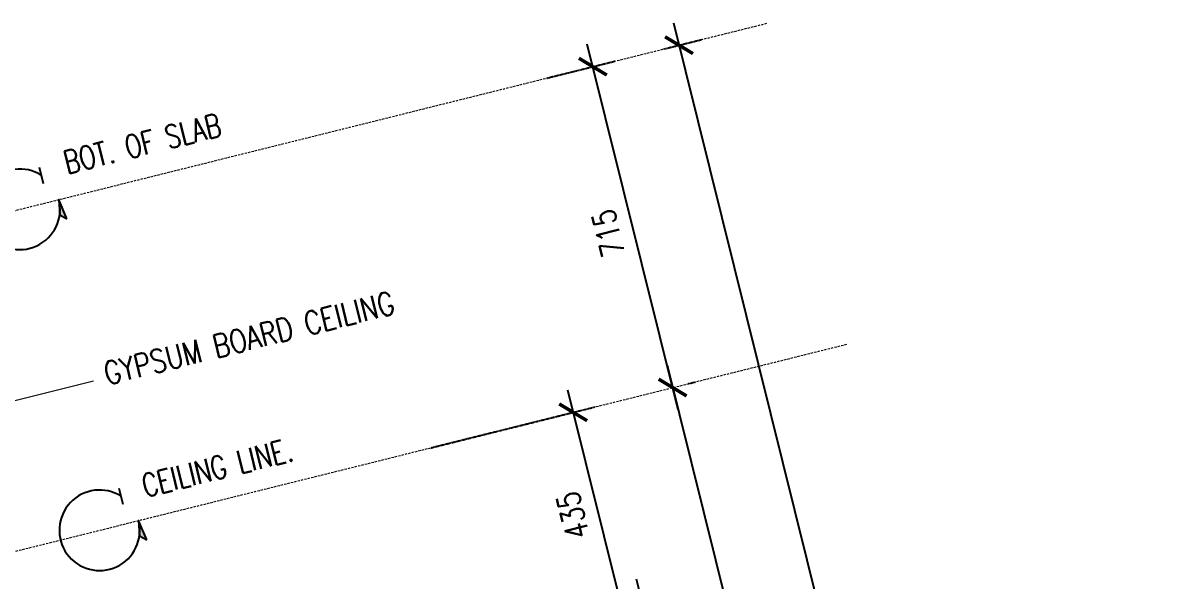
# Model space of a CAD drawing. Header units: inches. Extents: x 252212 to 296477, y 417293 to 492071.
# Drawn here: x 270642 to 273116, y 476098 to 477308 of the extents above; entities that cross this region are included whole.
import ezdxf

# ---------------------------------------------------------------- set-up
doc = ezdxf.new("R2010")
doc.units = ezdxf.units.IN
doc.header["$MEASUREMENT"] = 0
for name, pattern in [('DASHED', [0.75, 0.5, -0.25]), ('HIDDEN', [0.375, 0.25, -0.125]), ('HIDDEN2', [0.1875, 0.125, -0.0625])]:
    doc.linetypes.add(name, pattern=pattern)
for name, color, linetype in [('A-DIM', 9, 'Continuous'), ('A-Hidden', 8, 'HIDDEN'), ('Layer1', 1, 'Continuous'), ('Layer3', 7, 'Continuous'), ('Layer7', 8, 'Continuous')]:
    doc.layers.add(name, color=color, linetype=linetype)
doc.layers.add('ID-NOTES', color=3, linetype='Continuous', lineweight=0)
doc.styles.add('grid_250', font='romans.shx', dxfattribs={"width": 0.75, "height": 0.75})
doc.styles.add('ID-ROMANS', font='romans.shx', dxfattribs={"width": 0.8})
doc.styles.add('ZZ-Dim All', font='romans.shx', dxfattribs={"width": 0.8})
doc.dimstyles.new('DIM 0200', dxfattribs={"dimscale": 200, "dimtxt": 1, "dimasz": 0.8, "dimexe": 0.5, "dimexo": 1, "dimgap": 0.4, "dimtad": 1, "dimdec": 0, "dimrnd": 10, "dimdsep": 46, "dimtxsty": 'ZZ-Dim All', "dimblk1": 'ARCHTICK', "dimblk2": 'ARCHTICK', "dimsah": 1, "dimcen": 1, "dimdle": 0.5, "dimclrd": 256, "dimclre": 256, "dimclrt": 256, "dimadec": 0, "dimazin": 2, "dimtfac": 1, "dimtdec": 0, "dimtix": 1, "dimtmove": 2, "dimatfit": 2, "dimfxl": 1, "dimfxlon": 1, "dimtolj": 1, "dimtzin": 0, "dimlwd": -1, "dimlwe": -1, "dimarcsym": 0})
doc.dimstyles.new('DIM-100', dxfattribs={"dimscale": 50, "dimtxt": 1.25, "dimasz": 1, "dimexe": 1, "dimexo": 1, "dimgap": 0.6, "dimtad": 1, "dimdec": 0, "dimrnd": 5, "dimdsep": 46, "dimtxsty": 'ZZ-Dim All', "dimblk1": 'ARCHTICK', "dimblk2": 'ARCHTICK', "dimsah": 1, "dimcen": 1, "dimdle": 1, "dimclrd": 256, "dimclre": 8, "dimclrt": 256, "dimazin": 2, "dimtfac": 1, "dimtdec": 0, "dimtix": 1, "dimtmove": 2, "dimatfit": 2, "dimfxl": 0.1, "dimtolj": 1, "dimtzin": 0, "dimlwd": -1, "dimlwe": -1, "dimarcsym": 0})

# ---------------------------------------------------------------- blocks, each defined once
blk = doc.blocks.new('arrow01')
at = {"layer": 'Layer1'}
blk.add_hatch(color=256, dxfattribs=at).paths.add_polyline_path([(7, -44.7), (0, 0), (-6.2, -32.4)])
at = {"layer": 'Layer1', "elevation": 375.8}
blk.add_lwpolyline([(7, -44.7), (0, 0), (-6.2, -32.4)], close=True, dxfattribs=at)
at = {"layer": 'Layer7'}
blk.add_line((-24, 41.5), (-24, 77.7), dxfattribs=at)
blk.add_arc((-87.3, 0), 87.3, 43.49, 0, dxfattribs=at)
blk = doc.blocks.new('_ARCHTICK')
at = {"color": 0, "linetype": 'ByBlock', "const_width": 0.15}
blk.add_lwpolyline([(-0.5, -0.5), (0.5, 0.5)], dxfattribs=at)
blk = doc.blocks.new('*D82')
at = {"layer": 'A-DIM', "transparency": 16777216}
blk.add_line((272039.5, 476566), (272892.5, 473137.5), dxfattribs=at)
at = {"layer": 'A-DIM', "color": 8, "linetype": 'HIDDEN2', "transparency": 16777216}
blk.add_line((272900.5, 473191), (272831.9, 473173.9), dxfattribs=at)
at = {"layer": 'Defpoints', "color": 0, "transparency": 16777216}
for p in [(272051.5, 476517.5, 0), (272949, 473203.1, 0), (272880.4, 473186)]:
    blk.add_point(p, dxfattribs=at)
at = {"layer": 'A-DIM', "transparency": 16777216, "xscale": 49.99999999999999, "yscale": 49.99999999999999, "zscale": 49.99999999999999}
for p, rotation in [((272051.5, 476517.5), 103.9714232829857), ((272880.4, 473186), 283.9714232829857)]:
    blk.add_blockref('_ARCHTICK', p, dxfattribs=dict(at, rotation=rotation))
at = {"layer": 'A-DIM', "color": 3, "transparency": 16777216, "insert": (272412.6, 474838.4), "char_height": 50, "attachment_point": 5, "rotation": 103.9714, "style": 'ZZ-Dim All'}
blk.add_mtext('\\A1;3435', dxfattribs=at)
blk = doc.blocks.new('*D83')
at = {"layer": 'A-DIM', "transparency": 16777216}
blk.add_line((272053.2, 477308.2), (273079.3, 473183.9), dxfattribs=at)
at = {"layer": 'A-DIM', "color": 8, "linetype": 'HIDDEN2', "transparency": 16777216}
for p, q in [((272031.4, 477251.3), (272113.8, 477271.8)), ((273010.2, 473218.3), (273115.8, 473244.5))]:
    blk.add_line(p, q, dxfattribs=at)
at = {"layer": 'Defpoints', "color": 0, "transparency": 16777216}
for p in [(271982.9, 477239.2, 0), (273067.2, 473232.5), (272961.7, 473206.2, 0)]:
    blk.add_point(p, dxfattribs=at)
at = {"layer": 'A-DIM', "transparency": 16777216, "xscale": 49.99999999999999, "yscale": 49.99999999999999, "zscale": 49.99999999999999}
for p, rotation in [((272065.3, 477259.7), 103.9714232829857), ((273067.2, 473232.5), 283.9714232829857)]:
    blk.add_blockref('_ARCHTICK', p, dxfattribs=dict(at, rotation=rotation))
at = {"layer": 'A-DIM', "color": 3, "transparency": 16777216, "insert": (272512.9, 475232.8), "char_height": 50, "attachment_point": 5, "rotation": 103.9714, "style": 'ZZ-Dim All'}
blk.add_mtext('\\A1;4150', dxfattribs=at)
blk = doc.blocks.new('*D84')
at = {"layer": 'A-DIM', "transparency": 16777216}
blk.add_line((272063.6, 476468.9), (271866.4, 477261.7), dxfattribs=at)
at = {"layer": 'A-DIM', "color": 8, "linetype": 'HIDDEN2', "transparency": 16777216}
for p, q in [((271777.8, 477188.2), (271927, 477225.3)), ((272085.3, 476525.9), (272100.1, 476529.5))]:
    blk.add_line(p, q, dxfattribs=at)
at = {"layer": 'Defpoints', "color": 0, "transparency": 16777216}
for p in [(271878.4, 477213.2), (271729.2, 477176.1, 0), (272036.8, 476513.8, 0)]:
    blk.add_point(p, dxfattribs=at)
at = {"layer": 'A-DIM', "transparency": 16777216, "xscale": 49.99999999999999, "yscale": 49.99999999999999, "zscale": 49.99999999999999}
for p, rotation in [((271878.4, 477213.2), 103.9714232829857), ((272051.5, 476517.5), 283.9714232829857)]:
    blk.add_blockref('_ARCHTICK', p, dxfattribs=dict(at, rotation=rotation))
at = {"layer": 'A-DIM', "color": 3, "transparency": 16777216, "insert": (271911.6, 476852.1), "char_height": 50, "attachment_point": 5, "rotation": 103.9714, "style": 'ZZ-Dim All'}
blk.add_mtext('\\A1;715', dxfattribs=at)
blk = doc.blocks.new('*D86')
at = {"layer": 'A-DIM', "transparency": 16777216}
blk.add_line((271823.6, 476512.3), (271952.3, 475995), dxfattribs=at)
at = {"layer": 'A-DIM', "color": 8, "linetype": 'HIDDEN2', "transparency": 16777216}
for p, q in [((271527.7, 476387.1), (271884.2, 476475.8)), ((270073, 475579), (271988.8, 476055.6))]:
    blk.add_line(p, q, dxfattribs=at)
at = {"layer": 'Defpoints', "color": 0, "transparency": 16777216}
for p in [(271479.2, 476375.1, 0), (271940.3, 476043.5), (270024.4, 475566.9)]:
    blk.add_point(p, dxfattribs=at)
at = {"layer": 'A-DIM', "transparency": 16777216, "xscale": 49.99999999999999, "yscale": 49.99999999999999, "zscale": 49.99999999999999}
for p, rotation in [((271835.7, 476463.8), 103.9714232829857), ((271940.3, 476043.5), 283.9714232829857)]:
    blk.add_blockref('_ARCHTICK', p, dxfattribs=dict(at, rotation=rotation))
at = {"layer": 'A-DIM', "color": 3, "transparency": 16777216, "insert": (271834.6, 476240.4), "char_height": 50, "attachment_point": 5, "rotation": 103.9714, "style": 'ZZ-Dim All'}
blk.add_mtext('\\A1;435', dxfattribs=at)
blk = doc.blocks.new('*D85')
at = {"layer": 'A-DIM', "transparency": 16777216}
blk.add_line((271972.4, 476103.1), (272720.9, 473094.8), dxfattribs=at)
at = {"layer": 'A-DIM', "color": 8, "linetype": 'HIDDEN2', "transparency": 16777216}
for p, q in [((272026.2, 476064.9), (271936, 476042.5)), ((272696.4, 473140.2), (272757.4, 473155.4))]:
    blk.add_line(p, q, dxfattribs=at)
at = {"layer": 'Defpoints', "color": 0, "transparency": 16777216}
for p in [(272074.7, 476077), (272647.8, 473128.1, 0), (272708.8, 473143.3)]:
    blk.add_point(p, dxfattribs=at)
at = {"layer": 'A-DIM', "transparency": 16777216, "xscale": 49.99999999999999, "yscale": 49.99999999999999, "zscale": 49.99999999999999}
for p, rotation in [((271984.5, 476054.5), 103.9714232829857), ((272708.8, 473143.3), 283.9714232829857)]:
    blk.add_blockref('_ARCHTICK', p, dxfattribs=dict(at, rotation=rotation))
at = {"layer": 'A-DIM', "color": 3, "transparency": 16777216, "insert": (272293.3, 474585.6), "char_height": 50, "attachment_point": 5, "rotation": 103.9714, "style": 'ZZ-Dim All'}
blk.add_mtext('\\A1;3000', dxfattribs=at)

msp = doc.modelspace()

# ---------------------------------------------------------------- linework, layer by layer
at = {"layer": 'A-Hidden', "linetype": 'DASHED', "lineweight": 0, "ltscale": 10}
for p, q in [((265584.5, 475647.3, 0), (272256.5, 477307.3, 0)), ((265757.6, 474951.5, 0), (272429.6, 476611.5, 0))]:
    msp.add_line(p, q, dxfattribs=at)

# ---------------------------------------------------------------- block references
at = {"layer": 'Layer3', "rotation": 13.97142328299998}
for p in [(270719.9, 476925, 0), (270893, 476229.2, 536.9)]:
    msp.add_blockref('arrow01', p, dxfattribs=at)

# ---------------------------------------------------------------- texts
at = {"layer": 'ID-NOTES', "style": 'grid_250', "width": 0.75}
for s, p in [('BOT. OF SLAB ', (270737.8, 476979.9, 375.8)), ('CEILING LINE. ', (270907.4, 476279.1, 1449.7))]:
    msp.add_text(s, height=50, rotation=13.9714, dxfattribs=at).set_placement(p)
at = {"layer": 'ID-NOTES', "insert": (270812.9, 476570.8, 0), "char_height": 50, "width": 1075.058, "attachment_point": 1, "rotation": 13.9714, "style": 'ID-ROMANS'}
msp.add_mtext('\\pxql;GYPSUM BOARD CEILING', dxfattribs=at)

# ---------------------------------------------------------------- dimensions: what is measured, and where the dimension line sits
at = {"layer": 'A-DIM'}
for base, p1, p2, picture, middle in [((273067.2, 473232.5, 0), (271982.9, 477239.2, 0), (272961.7, 473206.2, 0), '*D83', (272512.9, 475232.8, 0)), ((271878.4, 477213.2, 0), (272036.8, 476513.8, 0), (271729.2, 477176.1, 0), '*D84', (271911.6, 476852.1, 0)), ((272880.4, 473186, 0), (272051.5, 476517.5, 0), (272949, 473203.1, 0), '*D82', (272412.6, 474838.4, 0)), ((271940.3, 476043.5, 0), (271479.2, 476375.1, 0), (270024.4, 475566.9, 0), '*D86', (271834.6, 476240.4, 0)), ((272708.8, 473143.3, 0), (272074.7, 476077, 0), (272647.8, 473128.1, 0), '*D85', (272293.3, 474585.6, 0))]:
    dim = msp.add_linear_dim(base=base, p1=p1, p2=p2, angle=103.9714, dimstyle='DIM-100', override={"dimtxt": 1, "dimclrt": 3}, dxfattribs=at)
    dim.commit()
    dim.dimension.update_dxf_attribs({"geometry": picture, "text_midpoint": middle})

# ---------------------------------------------------------------- leaders
at = {"layer": 'ID-NOTES'}
msp.add_leader([(269482.8, 475904.1, 0), (269481, 476204.8, 0), (270795.3, 476531.9, 0)], dimstyle='DIM 0200', override={"dimasz": 0.2, "dimtad": 0, "dimclrd": 8}, dxfattribs=at)

doc.saveas('drawing.dxf')
